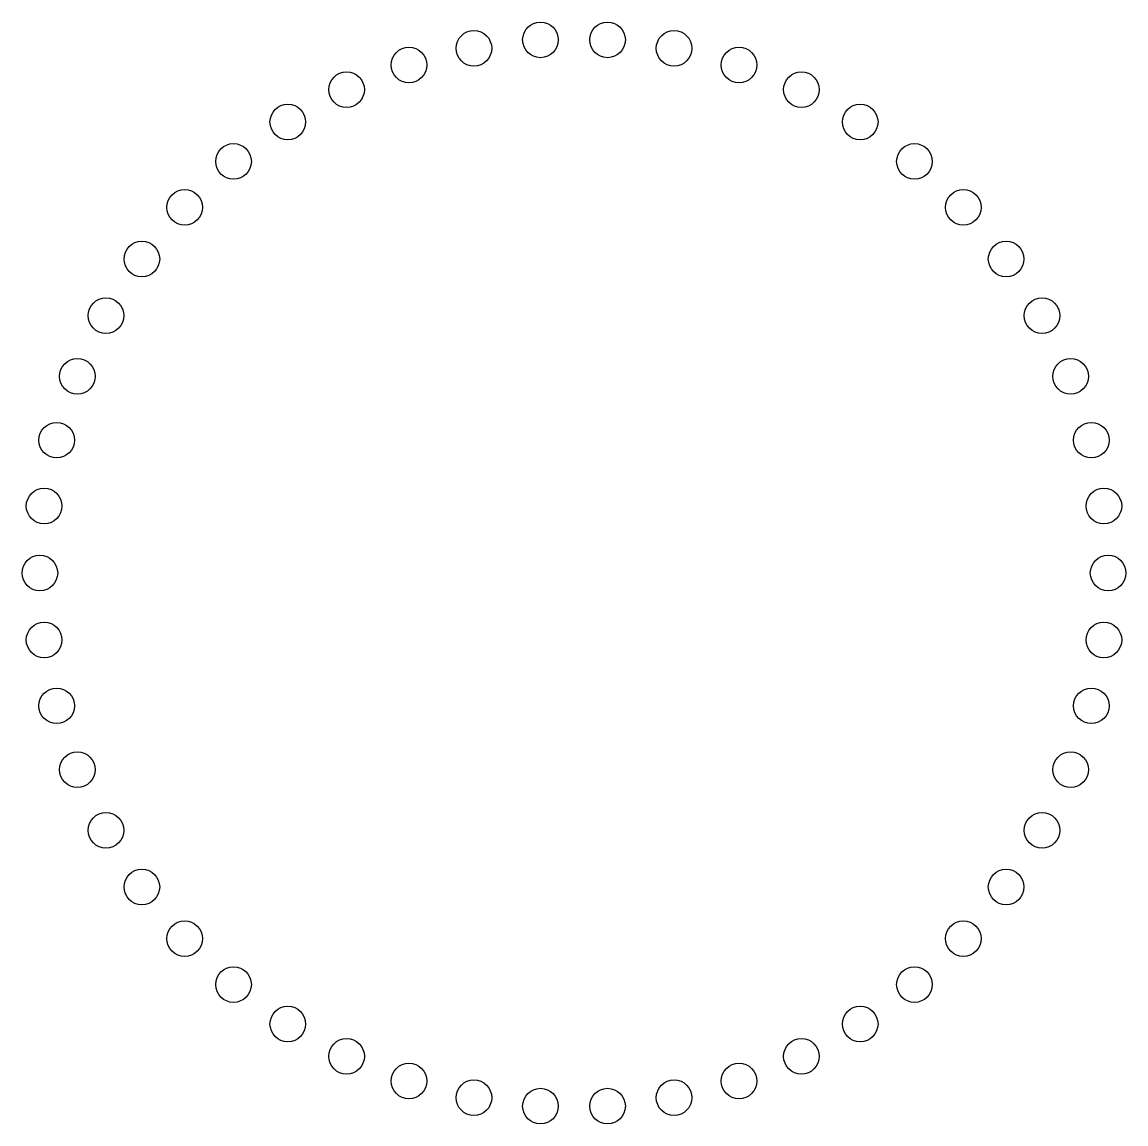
# Model space of a CAD drawing. Header units: millimetres. Extents: x -31 to 31, y -30.9 to 30.9.
import ezdxf

# ---------------------------------------------------------------- set-up
doc = ezdxf.new("R2010")
doc.units = ezdxf.units.MM

msp = doc.modelspace()

# ---------------------------------------------------------------- linework, layer by layer
for centre in [(-5.621, 29.469), (-1.884, 29.941), (1.884, 29.941), (5.621, 29.469), (-9.271, 28.532), (9.271, 28.532), (-12.773, 27.145), (12.773, 27.145), (-16.075, 25.33), (16.075, 25.33), (-19.123, 23.115), (19.123, 23.115), (-21.869, 20.536), (21.869, 20.536), (-24.271, 17.634), (24.271, 17.634), (-26.289, 14.453), (26.289, 14.453), (-27.893, 11.044), (27.893, 11.044), (-29.057, 7.461), (29.057, 7.461), (-29.763, 3.76), (29.763, 3.76), (-30, 0), (30, 0), (-29.763, -3.76), (29.763, -3.76), (-29.057, -7.461), (29.057, -7.461), (-27.893, -11.044), (27.893, -11.044), (-26.289, -14.453), (26.289, -14.453), (-24.271, -17.634), (24.271, -17.634), (-21.869, -20.536), (21.869, -20.536), (-19.123, -23.115), (19.123, -23.115), (-16.075, -25.33), (16.075, -25.33), (-12.773, -27.145), (12.773, -27.145), (-9.271, -28.532), (9.271, -28.532), (-5.621, -29.469), (5.621, -29.469), (-1.884, -29.941), (1.884, -29.941)]:
    msp.add_circle(centre, 1)

doc.saveas('drawing.dxf')
